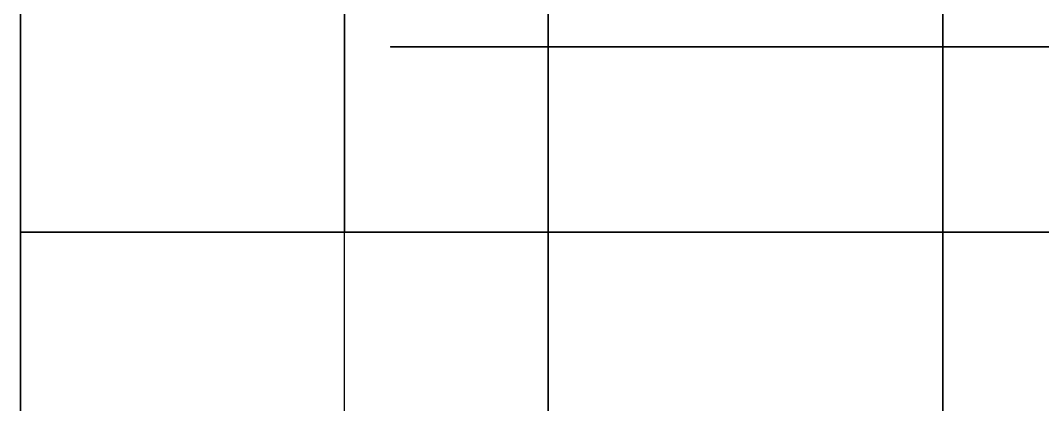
# Model space of a CAD drawing. Header units: centimetres. Extents: x -6.4 to 7.1, y 0 to 33.6.
# Drawn here: x -6.165 to -5.061, y 32.459 to 32.873 of the extents above; entities that cross this region are included whole.
import ezdxf

# ---------------------------------------------------------------- set-up
doc = ezdxf.new("R2010")
doc.units = ezdxf.units.CM
doc.header["$MEASUREMENT"] = 0
for name, color, linetype in [('3. Side rod v3_Sketch1', 7, 'Continuous'), ('3. Side rod v3_Sketch2', 7, 'Continuous'), ('3. Side rod v3_Sketch5', 7, 'Continuous'), ('3. Side rod v3_Sketch6', 7, 'Continuous'), ('3. Side rod v3_Sketch8', 7, 'Continuous'), ('3. Side rod v3_Sketch9', 7, 'Continuous'), ('4. Back Panel v6_Sketch1', 7, 'Continuous'), ('4. Back Panel v6_Sketch11', 7, 'Continuous'), ('4. Back Panel v6_Sketch12', 7, 'Continuous'), ('4. Back Panel v6_Sketch13', 7, 'Continuous'), ('4. Back Panel v6_Sketch14', 7, 'Continuous'), ('4. Back Panel v6_Sketch15', 7, 'Continuous'), ('4. Back Panel v6_Sketch17', 7, 'Continuous'), ('4. Back Panel v6_Sketch19', 7, 'Continuous'), ('4. Back Panel v6_Sketch2', 7, 'Continuous'), ('4. Back Panel v6_Sketch20', 7, 'Continuous'), ('4. Back Panel v6_Sketch23', 7, 'Continuous'), ('4. Back Panel v6_Sketch24', 7, 'Continuous'), ('4. Back Panel v6_Sketch25', 7, 'Continuous'), ('4. Back Panel v6_Sketch26', 7, 'Continuous'), ('4. Back Panel v6_Sketch27', 7, 'Continuous'), ('4. Back Panel v6_Sketch28', 7, 'Continuous'), ('4. Back Panel v6_Sketch29', 7, 'Continuous'), ('4. Back Panel v6_Sketch3', 7, 'Continuous'), ('4. Back Panel v6_Sketch6', 7, 'Continuous'), ('4. Back Panel v6_Sketch7', 7, 'Continuous'), ('4. Back Panel v6_Sketch8', 7, 'Continuous'), ('4. Back Panel v6_Sketch9', 7, 'Continuous'), ('5. Motherboard Braket v3_Sketch10', 7, 'Continuous'), ('5. Motherboard Braket v3_Sketch11', 7, 'Continuous'), ('5. Motherboard Braket v3_Sketch12', 7, 'Continuous'), ('5. Motherboard Braket v3_Sketch13', 7, 'Continuous'), ('5. Motherboard Braket v3_Sketch15', 7, 'Continuous'), ('5. Motherboard Braket v3_Sketch3', 7, 'Continuous'), ('5. Motherboard Braket v3_Sketch4', 7, 'Continuous'), ('5. Motherboard Braket v3_Sketch6', 7, 'Continuous'), ('5. Motherboard Braket v3_Sketch9', 7, 'Continuous')]:
    doc.layers.add(name, color=color, linetype=linetype)

# ---------------------------------------------------------------- blocks, each defined once
blk = doc.blocks.new('4.BackPanelv6')
at = {"layer": '4. Back Panel v6_Sketch1'}
for p, q in [((-6.55, 0, 10.8), (-6.55, 0, -10.8)), ((6.55, 0, -10.8), (-6.55, 0, 10.8)), ((-6.55, 0, -10.8), (6.55, 0, 10.8)), ((6.55, 0, 10.8), (-6.55, 0, 10.8)), ((-6.55, 0, -10.8), (6.55, 0, -10.8))]:
    blk.add_line(p, q, dxfattribs=at)
at = {"layer": '4. Back Panel v6_Sketch11'}
for p, q in [((-6.15, 0.2, 4.57), (-6.15, 0.2, -7.41)), ((-6.15, 0.2, 6.5), (-6, 0.2, 6.35)), ((-6, 0.2, 4.72), (-6.15, 0.2, 4.57)), ((-6.15, 0.2, -7.41), (-6, 0.2, -7.56)), ((-6.15, 0.2, 7.0275), (-6.15, 0.2, 6.5)), ((-6.15, 0.2, 4.57), (-6, 0.2, 4.57)), ((-6.15, 0.2, 4.72), (-6.15, 0.2, 4.57)), ((-6.15, 0.2, 4.225), (-6.15, 0.2, 4.57)), ((-6, 0.2, 4.72), (-6.15, 0.2, 4.72)), ((-6, 0.2, -7.56), (-6, 0.2, -9.3154)), ((-6, 0.2, 6.35), (-6, 0.2, 4.72)), ((-5.655, 0.2, 4.075), (-6, 0.2, 4.075)), ((-6, 0.2, 4.72), (-5.655, 0.2, 4.72)), ((-6, 0.2, 4.57), (-6, 0.2, 4.72)), ((-5.9393, 0.2, -9.4589), (-5.2082, 0.2, -10.1685)), ((-5.505, 0.2, 4.57), (-5.505, 0.2, 4.225)), ((-5.475, 0.2, 7.445), (-5.475, 0.2, 7.0275))]:
    blk.add_line(p, q, dxfattribs=at)
at = {"layer": '4. Back Panel v6_Sketch11', "extrusion": (0, -1, 0)}
for centre, radius, start, end in [((-5.8125, 7.0275, -0.2), 0.3375, 180, 0), ((-6, 4.57, -0.2), 0.15, 90, 180), ((-6, 4.225, -0.2), 0.15, 180, 270), ((-5.8, -9.3154, -0.2), 0.2, 180, 225.8551), ((-5.655, 4.57, -0.2), 0.15, 0, 90), ((-5.655, 4.225, -0.2), 0.15, 270, 0), ((-5.375, 7.445, -0.2), 0.1, 180, 270)]:
    blk.add_arc(centre, radius, start, end, dxfattribs=at)
at = {"layer": '4. Back Panel v6_Sketch11'}
for p in [(-6.15, 0.2, 4.075), (-5.505, 0.2, 4.72)]:
    blk.add_point(p, dxfattribs=at)
at = {"layer": '4. Back Panel v6_Sketch12'}
for p, q in [((-6.55, 0, -10.8), (6.55, 0, -10.8)), ((-6.55, 0, 10.8), (-6.55, 0, -10.8)), ((6.55, 0, 10.8), (-6.55, 0, 10.8)), ((-6, 0, -7.56), (-6.15, 0, -7.41)), ((-6.15, 0, -7.41), (-6.15, 0, 4.57)), ((-6.15, 0, 4.57), (-6, 0, 4.72)), ((-6.15, 0, 4.57), (-6, 0, 4.57)), ((-6, 0, 6.35), (-6.15, 0, 6.5)), ((-6.15, 0, 4.57), (-6.15, 0, 4.57)), ((-6.15, 0, 6.5), (-6.15, 0, 7.6625)), ((-6, 0, -9.3154), (-6, 0, -7.56)), ((-6, 0, 4.72), (-6, 0, 6.35)), ((-6, 0, 4.72), (-6, 0, 4.72)), ((-6, 0, 4.57), (-6, 0, 4.72)), ((-5.2082, 0, -10.1685), (-5.9393, 0, -9.4589)), ((-5.475, 0, 7.6625), (-5.475, 0, 7.445))]:
    blk.add_line(p, q, dxfattribs=at)
at = {"layer": '4. Back Panel v6_Sketch12', "extrusion": (0, -1, 0)}
for centre, radius, start, end in [((-6, 4.57), 0.15, 90, 180), ((-5.8125, 7.6625), 0.3375, 0, 180), ((-6.036, 10.507), 0.1264, 40.7378, 139.2622), ((-6.036, 10.507), 0.1543, 255.0324, 284.9676), ((-5.8, -9.3154), 0.2, 180, 225.8551), ((-5.375, 7.445), 0.1, 180, 270)]:
    blk.add_arc(centre, radius, start, end, dxfattribs=at)
at = {"layer": '4. Back Panel v6_Sketch12'}
for points, knots in [([(-6.0759, 0, 10.3579), (-6.0943, 0, 10.3647), (-6.1113, 0, 10.3749), (-6.1399, 0, 10.401), (-6.1513, 0, 10.4164), (-6.1672, 0, 10.45), (-6.1718, 0, 10.4679), (-6.1737, 0, 10.5037), (-6.1712, 0, 10.5213), (-6.1619, 0, 10.5478), (-6.1572, 0, 10.5573), (-6.1459, 0, 10.5746), (-6.1393, 0, 10.5825), (-6.1318, 0, 10.5895)], [0, 0, 0, 0, 0.0590387, 0.0590387, 0.1160334, 0.1160334, 0.1709834, 0.1709834, 0.2238878, 0.2238878, 0.2555052, 0.2555052, 0.2863474, 0.2863474, 0.2863474, 0.2863474]), ([(-5.9402, 0, 10.5895), (-5.928, 0, 10.5781), (-5.9182, 0, 10.5644), (-5.9039, 0, 10.5334), (-5.8999, 0, 10.5163), (-5.8984, 0, 10.4808), (-5.9013, 0, 10.4628), (-5.9139, 0, 10.4281), (-5.9237, 0, 10.4119), (-5.9444, 0, 10.3891), (-5.9536, 0, 10.3812), (-5.9737, 0, 10.3677), (-5.9846, 0, 10.3621), (-5.9961, 0, 10.3579)], [0, 0, 0, 0, 0.050111, 0.050111, 0.1022615, 0.1022615, 0.1564505, 0.1564505, 0.2126771, 0.2126771, 0.2485205, 0.2485205, 0.2851428, 0.2851428, 0.2851428, 0.2851428])]:
    blk.add_open_spline(points, degree=3, knots=knots, dxfattribs=at)
at = {"layer": '4. Back Panel v6_Sketch13'}
for p, q in [((-6.15, 0.2, -7.41), (-6, 0.2, -7.56)), ((-6.15, 0.2, 4.225), (-6.15, 0.2, -7.41)), ((-6.15, 0.2, 6.5), (-6, 0.2, 6.35)), ((-6.15, 0.2, -7.065), (-6.15, 0.2, -7.56)), ((-6.15, 0.2, -7.56), (-5.655, 0.2, -7.56)), ((-6.15, 0.2, -7.56), (-6.15, 0.2, -7.41)), ((-6.15, 0.2, -7.41), (-6, 0.2, -7.41)), ((-6, 0.2, -7.56), (-6.15, 0.2, -7.56)), ((-6.15, 0.2, 7.0275), (-6.15, 0.2, 6.5)), ((-6, 0.2, -7.56), (-6, 0.2, -9.3154)), ((-6, 0.2, 4.72), (-5.655, 0.2, 4.72)), ((-5.655, 0.2, 4.075), (-6, 0.2, 4.075)), ((-6, 0.2, 6.35), (-6, 0.2, 4.72)), ((-5.655, 0.2, -6.915), (-6, 0.2, -6.915)), ((-6, 0.2, -7.41), (-6, 0.2, -7.56)), ((-5.9393, 0.2, -9.4589), (-5.2082, 0.2, -10.1685)), ((-5.505, 0.2, 4.57), (-5.505, 0.2, 4.225)), ((-5.505, 0.2, -7.41), (-5.505, 0.2, -7.065)), ((-5.475, 0.2, 7.445), (-5.475, 0.2, 7.0275))]:
    blk.add_line(p, q, dxfattribs=at)
at = {"layer": '4. Back Panel v6_Sketch13', "extrusion": (0, -1, 0)}
for centre, radius, start, end in [((-6, 4.225, -0.2), 0.15, 180, 270), ((-6, -7.065, -0.2), 0.15, 90, 180), ((-5.8125, 7.0275, -0.2), 0.3375, 180, 0), ((-5.8, -9.3154, -0.2), 0.2, 180, 225.8551), ((-5.655, 4.225, -0.2), 0.15, 270, 0), ((-5.655, 4.57, -0.2), 0.15, 0, 90), ((-5.655, -7.41, -0.2), 0.15, 270, 360), ((-5.655, -7.065, -0.2), 0.15, 0, 90), ((-5.375, 7.445, -0.2), 0.1, 180, 270)]:
    blk.add_arc(centre, radius, start, end, dxfattribs=at)
at = {"layer": '4. Back Panel v6_Sketch13'}
for p in [(-6.15, 0.2, -6.915), (-5.505, 0.2, -7.56)]:
    blk.add_point(p, dxfattribs=at)
at = {"layer": '4. Back Panel v6_Sketch14'}
for p, q in [((6.55, 0, 10.8), (-6.55, 0, 10.8)), ((-6.55, 0, 10.8), (-6.55, 0, -10.8)), ((-6.55, 0, -10.8), (6.55, 0, -10.8)), ((-6, 0, 6.35), (-6.15, 0, 6.5)), ((-6.15, 0, 6.5), (-6.15, 0, 7.6625)), ((-6.15, 0, -7.41), (-6.15, 0, 4.57)), ((-6.15, 0, -7.41), (-6.15, 0, -7.41)), ((-6, 0, -7.56), (-6.15, 0, -7.41)), ((-6.15, 0, -7.41), (-6, 0, -7.41)), ((-6, 0, 4.72), (-6, 0, 6.35)), ((-6, 0, -7.56), (-6, 0, -7.56)), ((-6, 0, -7.41), (-6, 0, -7.56)), ((-6, 0, -9.3154), (-6, 0, -7.56)), ((-5.2082, 0, -10.1685), (-5.9393, 0, -9.4589)), ((-5.475, 0, 7.6625), (-5.475, 0, 7.445))]:
    blk.add_line(p, q, dxfattribs=at)
at = {"layer": '4. Back Panel v6_Sketch14', "extrusion": (0, -1, 0)}
for centre, radius, start, end in [((-6, 4.57), 0.15, 90, 180), ((-5.8125, 7.6625), 0.3375, 0, 180), ((-6, -7.41), 0.15, 180, 270), ((-6.036, 10.507), 0.1264, 40.7378, 139.2622), ((-6.036, 10.507), 0.1543, 255.0324, 284.9676), ((-5.8, -9.3154), 0.2, 180, 225.8551), ((-5.375, 7.445), 0.1, 180, 270)]:
    blk.add_arc(centre, radius, start, end, dxfattribs=at)
at = {"layer": '4. Back Panel v6_Sketch14'}
for points, knots in [([(-6.0759, 0, 10.3579), (-6.0943, 0, 10.3647), (-6.1113, 0, 10.3749), (-6.1399, 0, 10.401), (-6.1513, 0, 10.4164), (-6.1672, 0, 10.45), (-6.1718, 0, 10.4679), (-6.1737, 0, 10.5037), (-6.1712, 0, 10.5213), (-6.1619, 0, 10.5478), (-6.1572, 0, 10.5573), (-6.1459, 0, 10.5746), (-6.1393, 0, 10.5825), (-6.1318, 0, 10.5895)], [0, 0, 0, 0, 0.0590387, 0.0590387, 0.1160334, 0.1160334, 0.1709834, 0.1709834, 0.2238878, 0.2238878, 0.2555052, 0.2555052, 0.2863474, 0.2863474, 0.2863474, 0.2863474]), ([(-5.9402, 0, 10.5895), (-5.928, 0, 10.5781), (-5.9182, 0, 10.5644), (-5.9039, 0, 10.5334), (-5.8999, 0, 10.5163), (-5.8984, 0, 10.4808), (-5.9013, 0, 10.4628), (-5.9139, 0, 10.4281), (-5.9237, 0, 10.4119), (-5.9444, 0, 10.3891), (-5.9536, 0, 10.3812), (-5.9737, 0, 10.3677), (-5.9846, 0, 10.3621), (-5.9961, 0, 10.3579)], [0, 0, 0, 0, 0.050111, 0.050111, 0.1022615, 0.1022615, 0.1564505, 0.1564505, 0.2126771, 0.2126771, 0.2485205, 0.2485205, 0.2851428, 0.2851428, 0.2851428, 0.2851428])]:
    blk.add_open_spline(points, degree=3, knots=knots, dxfattribs=at)
at = {"layer": '4. Back Panel v6_Sketch15'}
for p, q in [((-6.15, 0.2, 7.0275), (-6.15, 0.2, 6.5)), ((-6.15, 0.2, 4.225), (-6.15, 0.2, -7.065)), ((-6.15, 0.2, 6.5), (-6, 0.2, 6.35)), ((-5.655, 0.2, -7.56), (-6, 0.2, -7.56)), ((-6, 0.2, -7.56), (-6, 0.2, -9.3154)), ((-6, 0.2, -6.915), (-5.655, 0.2, -6.915)), ((-6, 0.2, 4.72), (-5.655, 0.2, 4.72)), ((-5.655, 0.2, 4.075), (-6, 0.2, 4.075)), ((-6, 0.2, 6.35), (-6, 0.2, 4.72)), ((-5.9393, 0.2, -9.4589), (-5.2082, 0.2, -10.1685)), ((-5.505, 0.2, -7.065), (-5.505, 0.2, -7.41)), ((-5.505, 0.2, 4.57), (-5.505, 0.2, 4.225)), ((-5.475, 0.2, 7.445), (-5.475, 0.2, 7.0275))]:
    blk.add_line(p, q, dxfattribs=at)
at = {"layer": '4. Back Panel v6_Sketch15', "extrusion": (0, -1, 0)}
for centre, radius, start, end in [((-6, 4.225, -0.2), 0.15, 180, 270), ((-5.8125, 7.0275, -0.2), 0.3375, 180, 0), ((-6, -7.065, -0.2), 0.15, 90, 180), ((-5.8, -9.3154, -0.2), 0.2, 180, 225.8551), ((-5.655, 4.225, -0.2), 0.15, 270, 0), ((-5.655, -7.41, -0.2), 0.15, 270, 360), ((-5.655, 4.57, -0.2), 0.15, 0, 90), ((-5.655, -7.065, -0.2), 0.15, 0, 90), ((-5.375, 7.445, -0.2), 0.1, 180, 270)]:
    blk.add_arc(centre, radius, start, end, dxfattribs=at)
at = {"layer": '4. Back Panel v6_Sketch17'}
for p, q in [((-6.15, 0.2, 6.5), (-6, 0.2, 6.35)), ((-6.15, 0.2, 4.225), (-6.15, 0.2, -7.065)), ((-6.15, 0.2, 7.0275), (-6.15, 0.2, 6.5)), ((-6, 0.2, -7.56), (-6, 0.2, -9.3154)), ((-5.655, 0.2, -7.56), (-6, 0.2, -7.56)), ((-6, 0.2, 4.72), (-5.655, 0.2, 4.72)), ((-6, 0.2, 6.35), (-6, 0.2, 4.72)), ((-5.655, 0.2, 4.075), (-6, 0.2, 4.075)), ((-6, 0.2, -6.915), (-5.655, 0.2, -6.915)), ((-5.9393, 0.2, -9.4589), (-5.2082, 0.2, -10.1685)), ((-5.505, 0.2, 4.57), (-5.505, 0.2, 4.225)), ((-5.505, 0.2, -7.065), (-5.505, 0.2, -7.41)), ((-5.475, 0.2, 7.445), (-5.475, 0.2, 7.0275))]:
    blk.add_line(p, q, dxfattribs=at)
at = {"layer": '4. Back Panel v6_Sketch17', "extrusion": (0, -1, 0)}
for centre, radius, start, end in [((-5.8125, 7.0275, -0.2), 0.3375, 180, 0), ((-6, -7.065, -0.2), 0.15, 90, 180), ((-6, 4.225, -0.2), 0.15, 180, 270), ((-5.8, -9.3154, -0.2), 0.2, 180, 225.8551), ((-5.655, 4.225, -0.2), 0.15, 270, 0), ((-5.655, -7.41, -0.2), 0.15, 270, 360), ((-5.655, -7.065, -0.2), 0.15, 0, 90), ((-5.655, 4.57, -0.2), 0.15, 0, 90), ((-5.375, 7.445, -0.2), 0.1, 180, 270)]:
    blk.add_arc(centre, radius, start, end, dxfattribs=at)
at = {"layer": '4. Back Panel v6_Sketch19'}
for p, q in [((-6.15, 0.2, 7.0275), (-6.15, 0.2, 6.5)), ((-6.15, 0.2, 6.5), (-6, 0.2, 6.35)), ((-6.15, 0.2, 4.225), (-6.15, 0.2, -7.065)), ((-6, 0.2, 6.35), (-6, 0.2, 4.72)), ((-6, 0.2, 4.72), (-5.655, 0.2, 4.72)), ((-5.655, 0.2, -7.56), (-6, 0.2, -7.56)), ((-6, 0.2, -7.56), (-6, 0.2, -9.3154)), ((-6, 0.2, -6.915), (-5.655, 0.2, -6.915)), ((-5.655, 0.2, 4.075), (-6, 0.2, 4.075)), ((-5.9393, 0.2, -9.4589), (-5.2082, 0.2, -10.1685)), ((-5.505, 0.2, 4.57), (-5.505, 0.2, 4.225)), ((-5.505, 0.2, -7.065), (-5.505, 0.2, -7.41)), ((-5.475, 0.2, 7.445), (-5.475, 0.2, 7.0275))]:
    blk.add_line(p, q, dxfattribs=at)
at = {"layer": '4. Back Panel v6_Sketch19', "extrusion": (0, -1, 0)}
for centre, radius, start, end in [((-5.8125, 7.0275, -0.2), 0.3375, 180, 0), ((-6, -7.065, -0.2), 0.15, 90, 180), ((-6, 4.225, -0.2), 0.15, 180, 270), ((-5.8, -9.3154, -0.2), 0.2, 180, 225.8551), ((-5.655, 4.57, -0.2), 0.15, 0, 90), ((-5.655, 4.225, -0.2), 0.15, 270, 0), ((-5.655, -7.41, -0.2), 0.15, 270, 360), ((-5.655, -7.065, -0.2), 0.15, 0, 90), ((-5.375, 7.445, -0.2), 0.1, 180, 270)]:
    blk.add_arc(centre, radius, start, end, dxfattribs=at)
at = {"layer": '4. Back Panel v6_Sketch2'}
for p, q in [((-6.55, 0, -10.8), (6.55, 0, -10.8)), ((-6.55, 0, 6.52), (-6.55, 0, 10.8)), ((-6.55, 0, 10.8), (-6.55, 0, -10.8)), ((-6.55, 0, 10.8), (6.55, 0, 10.8)), ((-6.55, 0, -9.36), (-6.55, 0, -10.8)), ((-5.18, 0, 10.8), (-6.55, 0, 10.8)), ((6.55, 0, 10.8), (-6.55, 0, 10.8)), ((-6.55, 0, -10.8), (6.55, 0, -10.8)), ((-6.55, 0, -10.8), (-5.18, 0, -10.8)), ((-6.55, 0, 10.8), (-6.55, 0, -10.8))]:
    blk.add_line(p, q, dxfattribs=at)
at = {"layer": '4. Back Panel v6_Sketch20'}
for p, q in [((-6.15, 0.2, 6.5), (-6, 0.2, 6.35)), ((-6.15, 0.2, 7.0275), (-6.15, 0.2, 6.5)), ((-6.15, 0.2, 4.225), (-6.15, 0.2, -7.065)), ((-6, 0.2, -7.56), (-6, 0.2, -9.3154)), ((-5.655, 0.2, -7.56), (-6, 0.2, -7.56)), ((-6, 0.2, -6.915), (-5.655, 0.2, -6.915)), ((-6, 0.2, 6.35), (-6, 0.2, 4.72)), ((-6, 0.2, 4.72), (-5.655, 0.2, 4.72)), ((-5.655, 0.2, 4.075), (-6, 0.2, 4.075)), ((-5.9393, 0.2, -9.4589), (-5.2082, 0.2, -10.1685)), ((-5.505, 0.2, -7.065), (-5.505, 0.2, -7.41)), ((-5.505, 0.2, 4.57), (-5.505, 0.2, 4.225)), ((-5.475, 0.2, 7.445), (-5.475, 0.2, 7.0275))]:
    blk.add_line(p, q, dxfattribs=at)
at = {"layer": '4. Back Panel v6_Sketch20', "extrusion": (0, -1, 0)}
for centre, radius, start, end in [((-6, 4.225, -0.2), 0.15, 180, 270), ((-5.8125, 7.0275, -0.2), 0.3375, 180, 0), ((-6, -7.065, -0.2), 0.15, 90, 180), ((-5.8, -9.3154, -0.2), 0.2, 180, 225.8551), ((-5.655, 4.225, -0.2), 0.15, 270, 0), ((-5.655, 4.57, -0.2), 0.15, 0, 90), ((-5.655, -7.065, -0.2), 0.15, 0, 90), ((-5.655, -7.41, -0.2), 0.15, 270, 360), ((-5.375, 7.445, -0.2), 0.1, 180, 270)]:
    blk.add_arc(centre, radius, start, end, dxfattribs=at)
at = {"layer": '4. Back Panel v6_Sketch23'}
for p, q in [((-6.15, 0.2, 4.225), (-6.15, 0.2, -7.065)), ((-6.15, 0.2, 7.0275), (-6.15, 0.2, 6.5)), ((-6.15, 0.2, 6.5), (-6, 0.2, 6.35)), ((-6, 0.2, -7.56), (-6, 0.2, -9.3154)), ((-5.655, 0.2, -7.56), (-6, 0.2, -7.56)), ((-6, 0.2, -6.915), (-5.655, 0.2, -6.915)), ((-6, 0.2, 4.72), (-5.655, 0.2, 4.72)), ((-6, 0.2, 6.35), (-6, 0.2, 4.72)), ((-5.655, 0.2, 4.075), (-6, 0.2, 4.075)), ((-5.9393, 0.2, -9.4589), (-5.2082, 0.2, -10.1685)), ((-5.8, 0.2, 10.8), (-5.8, 0.2, 6.08)), ((-5.33, 0.2, 5.5138), (-5.63, 0.2, 5.5138)), ((-5.63, 0.2, 5.5138), (-5.63, 0.2, 6.08)), ((-5.63, 0.2, 5.0976), (-5.63, 0.2, 5.5138)), ((-5.33, 0.2, 5.5138), (-5.63, 0.2, 5.5138)), ((-5.63, 0.2, 6.08), (-5.48, 0.2, 6.08)), ((-5.63, 0.2, 5.5138), (-5.63, 0.2, 5.93)), ((-5.63, 0.2, 5.5138), (-5.33, 0.2, 5.5138)), ((-5.505, 0.2, 4.57), (-5.505, 0.2, 4.225)), ((-5.505, 0.2, -7.065), (-5.505, 0.2, -7.41)), ((-5.48, 0.2, 4.9476), (-5.48, 0.2, 4.9476)), ((-5.48, 0.2, 6.08), (-3.9, 0.2, 6.08)), ((-5.475, 0.2, 7.445), (-5.475, 0.2, 7.0275))]:
    blk.add_line(p, q, dxfattribs=at)
at = {"layer": '4. Back Panel v6_Sketch23', "extrusion": (0, -1, 0)}
for centre, radius, start, end in [((-6, 4.225, -0.2), 0.15, 180, 270), ((-6, -7.065, -0.2), 0.15, 90, 180), ((-5.8125, 7.0275, -0.2), 0.3375, 180, 0), ((-5.8, -9.3154, -0.2), 0.2, 180, 225.8551), ((-5.655, -7.41, -0.2), 0.15, 270, 360), ((-5.655, -7.065, -0.2), 0.15, 0, 90), ((-5.655, 4.225, -0.2), 0.15, 270, 0), ((-5.655, 4.57, -0.2), 0.15, 0, 90), ((-5.48, 5.0976, -0.2), 0.15, 180, 270), ((-5.48, 5.93, -0.2), 0.15, 90, 180), ((-5.48, 5.93, -0.2), 0.15, 0, 90), ((-5.48, 5.0976, -0.2), 0.15, 270, 360), ((-5.375, 7.445, -0.2), 0.1, 180, 270)]:
    blk.add_arc(centre, radius, start, end, dxfattribs=at)
at = {"layer": '4. Back Panel v6_Sketch23'}
blk.add_point((-5.63, 0.2, 4.9476), dxfattribs=at)
at = {"layer": '4. Back Panel v6_Sketch24'}
for p, q in [((-6.15, 0.2, 6.5), (-6, 0.2, 6.35)), ((-6.15, 0.2, 4.225), (-6.15, 0.2, -7.065)), ((-6.15, 0.2, 7.0275), (-6.15, 0.2, 6.5)), ((-6, 0.2, -7.56), (-6, 0.2, -9.3154)), ((-5.655, 0.2, -7.56), (-6, 0.2, -7.56)), ((-6, 0.2, -6.915), (-5.655, 0.2, -6.915)), ((-5.655, 0.2, 4.075), (-6, 0.2, 4.075)), ((-6, 0.2, 4.72), (-5.655, 0.2, 4.72)), ((-6, 0.2, 6.35), (-6, 0.2, 4.72)), ((-5.9393, 0.2, -9.4589), (-5.2082, 0.2, -10.1685)), ((-5.63, 0.2, 5.0976), (-5.63, 0.2, 5.93)), ((-5.505, 0.2, -7.065), (-5.505, 0.2, -7.41)), ((-5.505, 0.2, 4.57), (-5.505, 0.2, 4.225)), ((-5.48, 0.2, 2.6176), (-5.48, 0.2, 2.4176)), ((-5.48, 0.2, 4.9476), (-5.48, 0.2, 2.6176)), ((-5.48, 0.2, 2.4176), (-5.48, 0.2, -1.6824)), ((-5.48, 0.2, -1.6824), (-5.48, 0.2, -5.7824)), ((-5.475, 0.2, 7.445), (-5.475, 0.2, 7.0275))]:
    blk.add_line(p, q, dxfattribs=at)
at = {"layer": '4. Back Panel v6_Sketch24', "extrusion": (0, -1, 0)}
for centre in [(-5.48, 2.4176, -0.2), (-5.48, -5.7824, -0.2), (-5.48, -1.6824, -0.2)]:
    blk.add_circle(centre, 0.2, dxfattribs=at)
for centre, radius, start, end in [((-6, -7.065, -0.2), 0.15, 90, 180), ((-6, 4.225, -0.2), 0.15, 180, 270), ((-5.8125, 7.0275, -0.2), 0.3375, 180, 0), ((-5.8, -9.3154, -0.2), 0.2, 180, 225.8551), ((-5.655, -7.41, -0.2), 0.15, 270, 360), ((-5.655, 4.57, -0.2), 0.15, 0, 90), ((-5.655, -7.065, -0.2), 0.15, 0, 90), ((-5.655, 4.225, -0.2), 0.15, 270, 0), ((-5.48, 5.0976, -0.2), 0.15, 180, 0), ((-5.48, 5.93, -0.2), 0.15, 0, 180), ((-5.375, 7.445, -0.2), 0.1, 180, 270)]:
    blk.add_arc(centre, radius, start, end, dxfattribs=at)
at = {"layer": '4. Back Panel v6_Sketch25'}
for p, q in [((-6.15, 0.2, 4.225), (-6.15, 0.2, -7.065)), ((-6.15, 0.2, 6.5), (-6, 0.2, 6.35)), ((-6.15, 0.2, 7.0275), (-6.15, 0.2, 6.5)), ((-6, 0.2, -7.56), (-6, 0.2, -9.3154)), ((-5.655, 0.2, -7.56), (-6, 0.2, -7.56)), ((-6, 0.2, 4.72), (-5.655, 0.2, 4.72)), ((-5.655, 0.2, 4.075), (-6, 0.2, 4.075)), ((-6, 0.2, -6.915), (-5.655, 0.2, -6.915)), ((-6, 0.2, 6.35), (-6, 0.2, 4.72)), ((-5.9393, 0.2, -9.4589), (-5.2082, 0.2, -10.1685)), ((-5.63, 0.2, 5.0976), (-5.63, 0.2, 5.93)), ((-5.505, 0.2, -7.065), (-5.505, 0.2, -7.41)), ((-5.505, 0.2, 4.57), (-5.505, 0.2, 4.225)), ((-5.475, 0.2, 7.445), (-5.475, 0.2, 7.0275))]:
    blk.add_line(p, q, dxfattribs=at)
at = {"layer": '4. Back Panel v6_Sketch25', "extrusion": (0, -1, 0)}
for centre in [(-5.48, -5.7824, -0.2), (-5.48, 2.4176, -0.2), (-5.48, -1.6824, -0.2), (-5.3505, -9.5305, -0.2)]:
    blk.add_circle(centre, 0.2, dxfattribs=at)
for centre, radius, start, end in [((-6, 4.225, -0.2), 0.15, 180, 270), ((-5.8125, 7.0275, -0.2), 0.3375, 180, 0), ((-6, -7.065, -0.2), 0.15, 90, 180), ((-5.8, -9.3154, -0.2), 0.2, 180, 225.8551), ((-5.655, 4.57, -0.2), 0.15, 0, 90), ((-5.655, -7.065, -0.2), 0.15, 0, 90), ((-5.655, 4.225, -0.2), 0.15, 270, 0), ((-5.655, -7.41, -0.2), 0.15, 270, 360), ((-5.48, 5.0976, -0.2), 0.15, 180, 0), ((-5.48, 5.93, -0.2), 0.15, 0, 180), ((-5.375, 7.445, -0.2), 0.1, 180, 270)]:
    blk.add_arc(centre, radius, start, end, dxfattribs=at)
at = {"layer": '4. Back Panel v6_Sketch26'}
for p, q in [((-6.15, 0.2, 6.5), (-6, 0.2, 6.35)), ((-6.15, 0.2, 4.225), (-6.15, 0.2, -7.065)), ((-6.15, 0.2, 7.0275), (-6.15, 0.2, 6.5)), ((-6, 0.2, -7.56), (-6, 0.2, -9.3154)), ((-5.655, 0.2, -7.56), (-6, 0.2, -7.56)), ((-6, 0.2, 6.35), (-6, 0.2, 4.72)), ((-6, 0.2, -8.9042), (-2.42, 0.2, -8.9042)), ((-5.655, 0.2, 4.075), (-6, 0.2, 4.075)), ((-6, 0.2, -6.915), (-5.655, 0.2, -6.915)), ((-6, 0.2, 4.72), (-5.655, 0.2, 4.72)), ((-5.9393, 0.2, -9.4589), (-5.2082, 0.2, -10.1685)), ((-5.63, 0.2, 5.0976), (-5.63, 0.2, 5.93)), ((-5.505, 0.2, -7.065), (-5.505, 0.2, -7.41)), ((-5.505, 0.2, 4.57), (-5.505, 0.2, 4.225)), ((-5.475, 0.2, 7.445), (-5.475, 0.2, 7.0275))]:
    blk.add_line(p, q, dxfattribs=at)
at = {"layer": '4. Back Panel v6_Sketch26', "extrusion": (0, -1, 0)}
for centre in [(-5.48, 2.4176, -0.2), (-5.48, -1.6824, -0.2), (-5.48, -5.7824, -0.2), (-5.3505, -9.5305, -0.2)]:
    blk.add_circle(centre, 0.2, dxfattribs=at)
for centre, radius, start, end in [((-5.8125, 7.0275, -0.2), 0.3375, 180, 0), ((-6, -7.065, -0.2), 0.15, 90, 180), ((-6, 4.225, -0.2), 0.15, 180, 270), ((-5.8, -9.3154, -0.2), 0.2, 180, 225.8551), ((-5.655, 4.225, -0.2), 0.15, 270, 0), ((-5.655, -7.41, -0.2), 0.15, 270, 360), ((-5.655, 4.57, -0.2), 0.15, 0, 90), ((-5.655, -7.065, -0.2), 0.15, 0, 90), ((-5.48, 5.0976, -0.2), 0.15, 180, 0), ((-5.48, 5.93, -0.2), 0.15, 0, 180), ((-5.375, 7.445, -0.2), 0.1, 180, 270)]:
    blk.add_arc(centre, radius, start, end, dxfattribs=at)
at = {"layer": '4. Back Panel v6_Sketch27'}
for p, q in [((-6.55, 0.8, 5.14), (-6.55, 0, 5.14)), ((-6.55, 0, 6.14), (-6.55, 0.8, 6.14)), ((-6.55, 0, 6.14), (-6.55, 0.8, 6.14)), ((-6.55, 0, 10.8), (-6.55, 0.8, 10.8)), ((-6.55, 0.8, -10.8), (-6.55, 0, -10.8)), ((-6.55, 0.8, 10.8), (-6.55, 0, 10.8)), ((-6.55, 0, 10.8), (-6.55, 0, 6.14)), ((-6.55, 0, 5.14), (-6.55, 0, 6.14)), ((-6.55, 0, -10.8), (-6.55, 0, 10.8))]:
    blk.add_line(p, q, dxfattribs=at)
blk.add_point((-6.55, 0), dxfattribs=at)
at = {"layer": '4. Back Panel v6_Sketch28'}
for p, q in [((-6.2, 0.8, 5.14), (-6.2, 0, 5.14)), ((-6.2, 0, 6.14), (-6.2, 0.8, 6.14)), ((-6.2, 0, 5.14), (-6.2, 0, 6.14))]:
    blk.add_line(p, q, dxfattribs=at)
blk.add_point((-6.2, 0), dxfattribs=at)
at = {"layer": '4. Back Panel v6_Sketch29'}
for p, q in [((-6.55, 0, -10.8), (-6.55, 0.8, -10.8)), ((6.55, 0, -10.8), (-6.55, 0, -10.8))]:
    blk.add_line(p, q, dxfattribs=at)
at = {"layer": '4. Back Panel v6_Sketch3'}
for p, q in [((-6.55, 0, 10.8), (-6.55, 0, -10.8)), ((-6.55, 0, 7.7), (-6.55, 0, 6.52)), ((6.55, 0, 10.8), (-6.55, 0, 10.8)), ((-6.55, 0, 6.52), (-6.55, 0, 10.8)), ((-6.55, 0, 10.8), (-3, 0, 10.8)), ((-3, 0, 6.52), (-6.55, 0, 6.52)), ((-6.55, 0, 6.52), (6.55, 0, 6.52)), ((-6.55, 0, 10.35), (-6.55, 0, 10.8)), ((-6.55, 0, 10.8), (6.55, 0, 10.8)), ((-6.55, 0, -10.8), (6.55, 0, -10.8))]:
    blk.add_line(p, q, dxfattribs=at)
at = {"layer": '4. Back Panel v6_Sketch6'}
for p, q in [((6.55, 0, 10.8), (-6.55, 0, 10.8)), ((-6.55, 0, -10.8), (6.55, 0, -10.8)), ((-6.55, 0, 10.8), (-6.55, 0, -10.8))]:
    blk.add_line(p, q, dxfattribs=at)
at = {"layer": '4. Back Panel v6_Sketch7'}
for p, q in [((6.55, 0, 10.8), (-6.55, 0, 10.8)), ((-6.55, 0, 10.8), (-6.55, 0, -10.8)), ((-6.55, 0, -10.8), (6.55, 0, -10.8))]:
    blk.add_line(p, q, dxfattribs=at)
at = {"layer": '4. Back Panel v6_Sketch7', "extrusion": (0, -1, 0)}
blk.add_circle((-6.036, 10.507), 0.15, dxfattribs=at)
at = {"layer": '4. Back Panel v6_Sketch8'}
for p, q in [((6.55, 0, 10.8), (-6.55, 0, 10.8)), ((-6.55, 0, 10.8), (-6.55, 0, -10.8)), ((-6.55, 0, -10.8), (6.55, 0, -10.8)), ((-6.55, 0, 10.357), (-6.55, 0, -10.8)), ((-6.55, 0, 10.8), (6.55, 0, 10.8)), ((-6.55, 0, 8), (-5.8125, 0, 8)), ((-6.55, 0, -10.8), (-6.15, 0, -10.8)), ((-6.55, 0, 8), (-6.55, 0, 10.8)), ((-6, 0, 10.357), (-6.55, 0, 10.357)), ((-6.55, 0, 10.8), (-6.55, 0, -10.8)), ((-6.55, 0, -10.225), (-6.55, 0, -10.8)), ((6.55, 0, 8), (-6.55, 0, 8)), ((-6.55, 0, -10.8), (-6, 0, -10.8)), ((-6.15, 0, 10.8), (-6.55, 0, 10.8)), ((-6.55, 0, -10.8), (6.55, 0, -10.8)), ((-6.55, 0, -10.225), (-5.15, 0, -10.225)), ((-6.15, 0, -10.8), (-6.15, 0, 6.5)), ((-6, 0, 4.72), (-6.15, 0, 4.72)), ((-6.15, 0, 4.72), (-6.15, 0, 4.57)), ((-6.15, 0, 8), (-6.15, 0, 10.8)), ((-6.15, 0, -7.56), (-6.15, 0, -7.41)), ((-6.15, 0, 7.6625), (-6.15, 0, 8)), ((-6.15, 0, 7.0275), (-6.15, 0, 7.6625)), ((-6, 0, -7.56), (-6.15, 0, -7.56)), ((-6.15, 0, -7.41), (-6, 0, -7.56)), ((-6.15, 0, 4.57), (-6, 0, 4.72)), ((-6.15, 0, 6.5), (-5.9379, 0, 6.5)), ((-6.15, 0, 6.5), (-6, 0, 6.35)), ((-6.15, 0, 10.8), (-6.15, 0, 6.5)), ((-6.15, 0, 6.5), (-6.15, 0, 7.0275)), ((-6, 0, -10.8), (-6, 0, -7.56)), ((-6, 0, -9.3154), (-6, 0, -7.56)), ((-6, 0, 10.357), (-6, 0, 10.8)), ((-6, 0, -10.8), (-6, 0, -9.4)), ((-6, 0, 6.35), (-6, 0, 4.72)), ((-6, 0, 4.72), (-6, 0, 6.35)), ((-5.9393, 0, -9.4589), (-5.2082, 0, -10.1685)), ((-5.8125, 0, 7.6625), (-5.8125, 0, 7.0275)), ((-5.8125, 0, 7.345), (5.475, 0, 7.345)), ((-5.475, 0, 7.6625), (-5.475, 0, 7.0275))]:
    blk.add_line(p, q, dxfattribs=at)
at = {"layer": '4. Back Panel v6_Sketch8', "extrusion": (0, -1, 0)}
for centre, radius, start, end in [((-5.8125, 7.6625), 0.3375, 123.749, 180), ((-5.8125, 7.0275), 0.3375, 180, 236.251), ((-6.036, 10.507), 0.1264, 40.7378, 139.2622), ((-6.036, 10.507), 0.1543, 255.0324, 284.9676), ((-5.8125, 7.0275), 0.3375, 236.251, 0), ((-5.8125, 7.6625), 0.3375, 0, 123.749), ((-5.8, -9.3154), 0.2, 180, 225.8551)]:
    blk.add_arc(centre, radius, start, end, dxfattribs=at)
at = {"layer": '4. Back Panel v6_Sketch8'}
for points, knots in [([(-6.0759, 0, 10.3579), (-6.0943, 0, 10.3647), (-6.1113, 0, 10.3749), (-6.1399, 0, 10.401), (-6.1513, 0, 10.4164), (-6.1672, 0, 10.45), (-6.1718, 0, 10.4679), (-6.1737, 0, 10.5037), (-6.1712, 0, 10.5213), (-6.1619, 0, 10.5478), (-6.1572, 0, 10.5573), (-6.1459, 0, 10.5746), (-6.1393, 0, 10.5825), (-6.1318, 0, 10.5895)], [0, 0, 0, 0, 0.0590387, 0.0590387, 0.1160334, 0.1160334, 0.1709834, 0.1709834, 0.2238878, 0.2238878, 0.2555052, 0.2555052, 0.2863474, 0.2863474, 0.2863474, 0.2863474]), ([(-5.9402, 0, 10.5895), (-5.928, 0, 10.5781), (-5.9182, 0, 10.5644), (-5.9039, 0, 10.5334), (-5.8999, 0, 10.5163), (-5.8984, 0, 10.4808), (-5.9013, 0, 10.4628), (-5.9139, 0, 10.4281), (-5.9237, 0, 10.4119), (-5.9444, 0, 10.3891), (-5.9536, 0, 10.3812), (-5.9737, 0, 10.3677), (-5.9846, 0, 10.3621), (-5.9961, 0, 10.3579)], [0, 0, 0, 0, 0.050111, 0.050111, 0.1022615, 0.1022615, 0.1564505, 0.1564505, 0.2126771, 0.2126771, 0.2485205, 0.2485205, 0.2851428, 0.2851428, 0.2851428, 0.2851428])]:
    blk.add_open_spline(points, degree=3, knots=knots, dxfattribs=at)
at = {"layer": '4. Back Panel v6_Sketch9'}
for p, q in [((-6, 0.2, 4.72), (-6.15, 0.2, 4.57)), ((-6.15, 0.2, 7.6625), (-6.15, 0.2, 6.5)), ((-6.15, 0.2, 4.57), (-6.15, 0.2, -7.41)), ((-6.15, 0.2, -7.41), (-6, 0.2, -7.56)), ((-6.15, 0.2, 6.5), (-6, 0.2, 6.35)), ((-6, 0.2, 6.35), (-6, 0.2, 4.72)), ((-6, 0.2, -7.56), (-6, 0.2, -9.3154)), ((-5.9393, 0.2, -9.4589), (-5.2082, 0.2, -10.1685)), ((-5.8125, 0.2, 7.0275), (-5.475, 0.2, 7.0275)), ((-5.8125, 0.2, 7.6625), (-5.475, 0.2, 7.6625)), ((-5.8125, 0.2, 7.6625), (-5.8125, 0.2, 7.0275)), ((-5.475, 0.2, 7.345), (-5.475, 0.2, 7.6625)), ((5.475, 0.2, 7.345), (-5.475, 0.2, 7.345)), ((-5.475, 0.2, 7.6625), (-5.475, 0.2, 7.0275))]:
    blk.add_line(p, q, dxfattribs=at)
at = {"layer": '4. Back Panel v6_Sketch9', "extrusion": (0, -1, 0)}
for centre in [(-5.8125, 7.6625, -0.2), (-5.8125, 7.0275, -0.2)]:
    blk.add_circle(centre, 0.3375, dxfattribs=at)
for centre, radius, start, end in [((-5.8125, 7.6625, -0.2), 0.3375, 0, 180), ((-5.8, -9.3154, -0.2), 0.2, 180, 225.8551)]:
    blk.add_arc(centre, radius, start, end, dxfattribs=at)
blk = doc.blocks.new('3.Siderodv3')
at = {"layer": '3. Side rod v3_Sketch1'}
for p, q in [((-16.375, 0, -0.5), (16.375, 0, -0.5)), ((16.375, 0, 0.5), (-16.375, 0, 0.5)), ((-16.375, 0, -0.5), (16.375, 0, 0.5)), ((16.375, 0, -0.5), (-16.375, 0, 0.5))]:
    blk.add_line(p, q, dxfattribs=at)
at = {"layer": '3. Side rod v3_Sketch2'}
for p, q in [((16.375, 0.57, -0.5), (-16.375, 0.57, -0.5)), ((-16.375, 0.57, 0.5), (16.375, 0.57, 0.5))]:
    blk.add_line(p, q, dxfattribs=at)
at = {"layer": '3. Side rod v3_Sketch5'}
for p, q in [((16.375, 0.57, 0.5), (-15.375, 0.57, 0.5)), ((-16.325, 0, 0.5), (16.375, 0, 0.5))]:
    blk.add_line(p, q, dxfattribs=at)
at = {"layer": '3. Side rod v3_Sketch6'}
for p, q in [((16.375, 0.57, 0.5), (-15.375, 0.57, 0.5)), ((1.725, 0.35, 0.5), (16.375, 0.35, 0.5)), ((0.5432, 0, 0.5), (16.375, 0, 0.5))]:
    blk.add_line(p, q, dxfattribs=at)
at = {"layer": '3. Side rod v3_Sketch8'}
for p, q in [((16.275, 0, 0.5), (0.5432, 0, 0.5)), ((0.5432, 0, -0.5), (16.275, 0, -0.5))]:
    blk.add_line(p, q, dxfattribs=at)
at = {"layer": '3. Side rod v3_Sketch9'}
for p, q in [((0.5432, 0, -0.5), (16.275, 0, -0.5)), ((16.275, 0, 0.5), (0.5432, 0, 0.5))]:
    blk.add_line(p, q, dxfattribs=at)
blk = doc.blocks.new('5.MotherboardBraketv3')
at = {"layer": '5. Motherboard Braket v3_Sketch10'}
for p, q in [((-3.725, 0.77, 7.9), (-3.725, 0.77, -7.9)), ((-3.725, 0.77, -7.9), (-2.875, 0.77, -8.75)), ((-2.875, 0.77, 8.75), (-3.725, 0.77, 7.9))]:
    blk.add_line(p, q, dxfattribs=at)
at = {"layer": '5. Motherboard Braket v3_Sketch11'}
for p, q in [((-3.725, 0.77, -7.9), (-2.875, 0.77, -8.75)), ((-2.875, 0.77, 8.75), (-3.725, 0.77, 7.9)), ((-3.725, 0.77, 7.9), (-3.725, 0.77, -7.9))]:
    blk.add_line(p, q, dxfattribs=at)
at = {"layer": '5. Motherboard Braket v3_Sketch12'}
for p, q in [((-2.875, 0.77, 8.75), (-3.725, 0.77, 7.9)), ((-3.725, 0.77, 7.9), (-3.725, 0.77, -7.9)), ((-3.725, 0.77, -7.9), (-2.875, 0.77, -8.75))]:
    blk.add_line(p, q, dxfattribs=at)
at = {"layer": '5. Motherboard Braket v3_Sketch13'}
for p, q in [((-3.725, 0.97, 7.9), (-2.875, 0.97, 8.75)), ((-2.875, 0.97, -8.75), (-3.725, 0.97, -7.9)), ((-3.725, 0.97, -7.9), (-3.725, 0.97, 7.9))]:
    blk.add_line(p, q, dxfattribs=at)
at = {"layer": '5. Motherboard Braket v3_Sketch15'}
for p, q in [((-3.725, 0.97, 7.9), (-2.875, 0.97, 8.75)), ((-3.725, 0.97, -7.9), (-3.725, 0.97, 7.9)), ((-2.875, 0.97, -8.75), (-3.725, 0.97, -7.9))]:
    blk.add_line(p, q, dxfattribs=at)
at = {"layer": '5. Motherboard Braket v3_Sketch3'}
for p, q in [((-3.725, 0, 8.75), (-3.725, 1.65, 8.75)), ((-3.725, 1.65, -8.75), (-3.725, 0, -8.75)), ((-3.725, 0.97, -8.75), (-3.725, 0, -8.75)), ((-3.725, 0, -8.75), (-3.725, 0.97, -8.75)), ((-3.725, 0.97, 8.75), (-3.725, 0.97, -8.75)), ((-3.725, 0, 8.75), (-3.725, 0.97, 8.75)), ((-3.725, 0.77, 7.89), (-3.725, 0.97, 7.89)), ((-3.725, 0.97, -7.93), (-3.725, 0.97, -8.75)), ((-3.725, 0, 8.75), (-3.725, 0.97, 8.75)), ((-3.725, 0.97, 8.75), (-3.725, 0.77, 8.75)), ((-3.725, 0.77, -7.93), (-3.725, 0.97, -7.93)), ((-3.725, 0.97, -8.75), (-3.725, 0.77, -8.75)), ((-3.725, 0.97, 8.75), (-3.725, 0.97, 7.89)), ((-3.725, 0.97, -7.93), (-3.725, 0, -7.93)), ((-3.725, 0.97, 7.89), (-3.725, 0, 7.89)), ((-3.725, 0.97, -8.75), (-3.725, 0.97, -7.93)), ((-3.725, 0.97, 7.89), (-3.725, 0.97, 8.75)), ((-3.725, 0.77, -8.75), (-3.725, 0.77, -7.93)), ((-3.725, 0.77, 8.75), (-3.725, 0.77, 7.89))]:
    blk.add_line(p, q, dxfattribs=at)
at = {"layer": '5. Motherboard Braket v3_Sketch4'}
for p, q in [((-3.725, 0.77, 8.75), (-3.725, 0.97, 8.75)), ((-3.725, 0.97, -8.75), (-3.725, 0.77, -8.75)), ((-3.725, 0.97, 8.75), (-3.725, 0.97, -8.75)), ((-3.725, 0.77, -7.93), (-3.725, 0, -7.93)), ((-3.725, 0.77, 7.89), (-3.725, 0.77, -7.93)), ((-3.725, 0.77, -8.75), (-3.725, 0.77, -7.93)), ((-3.725, 0, 7.89), (-3.725, 0.77, 7.89)), ((-3.725, 0.77, -7.93), (-3.725, 0, -7.93)), ((-3.725, 0, 7.89), (-3.725, 0.77, 7.89)), ((-3.725, 0.77, 7.89), (-3.725, 0.77, 8.75))]:
    blk.add_line(p, q, dxfattribs=at)
at = {"layer": '5. Motherboard Braket v3_Sketch6'}
for p, q in [((3.725, 0.77, 8.75), (-3.725, 0.77, 8.75)), ((-3.725, 0.77, 8.75), (-3.725, 0.77, -8.75)), ((-2.875, 0.77, 7.9), (-3.725, 0.77, 7.9)), ((-3.725, 0.77, 7.9), (-3.725, 0.77, 8.75)), ((-2.875, 0.77, 8.75), (-3.725, 0.77, 7.9)), ((-3.725, 0.77, -8.75), (-2.875, 0.77, -8.75)), ((-3.725, 0.77, -7.9), (-3.725, 0.77, -8.75)), ((-3.725, 0.77, -7.9), (-2.875, 0.77, -8.75)), ((-3.725, 0.77, 8.75), (-2.875, 0.77, 8.75)), ((-2.875, 0.77, -7.9), (-3.725, 0.77, -7.9)), ((-3.725, 0.77, -8.75), (3.725, 0.77, -8.75))]:
    blk.add_line(p, q, dxfattribs=at)
at = {"layer": '5. Motherboard Braket v3_Sketch9'}
for p, q in [((-2.875, 0.77, 8.75), (-3.725, 0.77, 7.9)), ((-3.725, 0.77, 8.75), (-3.395, 0.77, 8.75)), ((-3.725, 0.77, -7.9), (-2.875, 0.77, -8.75)), ((-3.395, 0.77, 5.96), (-3.725, 0.77, 5.96)), ((-3.725, 0.77, 5.96), (-3.725, 0.77, 8.75)), ((-3.725, 0.77, 7.9), (-3.725, 0.77, 8.75)), ((-2.875, 0.77, 8.75), (-3.725, 0.77, 8.75)), ((-3.725, 0.77, 4.6352), (-3.725, 0.77, 7.9)), ((-3.725, 0.77, 7.9), (-3.725, 0.77, -7.9))]:
    blk.add_line(p, q, dxfattribs=at)

msp = doc.modelspace()

# ---------------------------------------------------------------- block references
at = {"extrusion": (-4.41169e-16, 4.3266e-18, -1), "rotation": 180}
msp.add_blockref('5.MotherboardBraketv3', (1.4442, 33.615, 0.9962), dxfattribs=at)
at = {"extrusion": (2.22045e-16, 1.73425e-17, -1), "rotation": 89.9999999999997}
msp.add_blockref('3.Siderodv3', (6.1652, 17.08, -6.0718), dxfattribs=at)
msp.add_blockref('4.BackPanelv6', (0.3848, 32.645, 0.4318))

doc.saveas('drawing.dxf')
